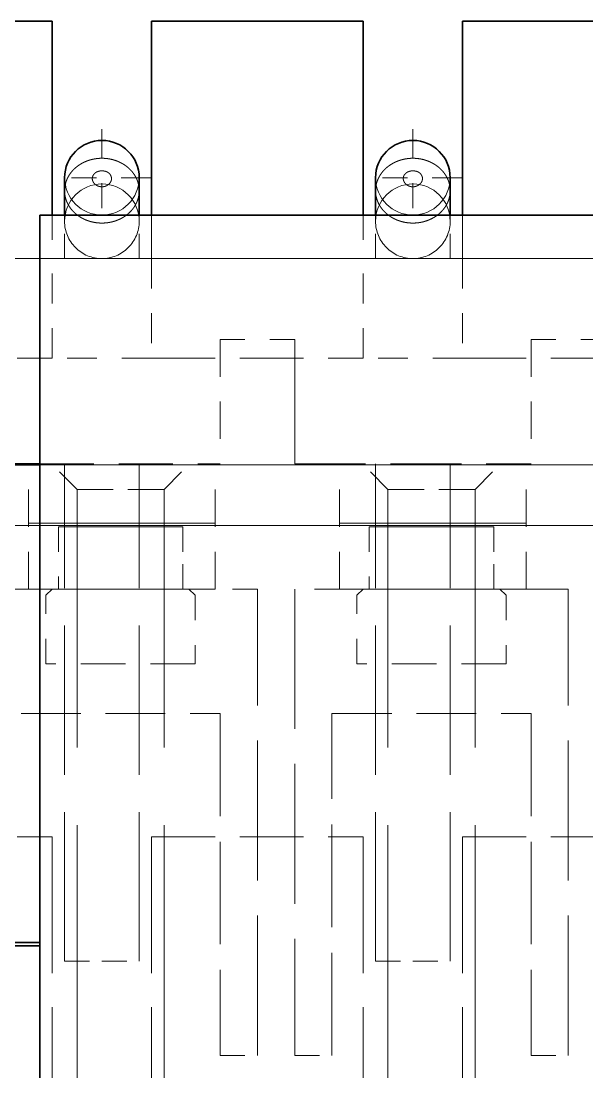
# Model space of a CAD drawing. Extents: x 23 to 417, y 3 to 294.
# Drawn here: x 114.499 to 116.774, y 101.837 to 106.062 of the extents above; entities that cross this region are included whole.
import ezdxf

# ---------------------------------------------------------------- set-up
doc = ezdxf.new("R2010")
doc.units = 0
doc.linetypes.add('DASHDOT', pattern=[18.5, 12, -3, 0.5, -3])
doc.linetypes.add('DASHED', pattern=[15, 12, -3])
doc.layers.get('0').update_dxf_attribs({"lineweight": 13})

# ---------------------------------------------------------------- blocks, each defined once
blk = doc.blocks.new('BLOCK3475')
at = {"color": 7, "linetype": 'DASHDOT', "lineweight": 13, "ltscale": 0.0195}
for p, q in [((-10.9002, -39.8223), (-10.9002, -40.6023)), ((-10.5102, -40.2123), (-11.2902, -40.2123))]:
    blk.add_line(p, q, dxfattribs=at)
blk = doc.blocks.new('BLOCK3476')
at = {"color": 7, "linetype": 'DASHDOT', "lineweight": 13, "ltscale": 0.0195}
for p, q in [((-8.4002, -39.8223), (-8.4002, -40.6023)), ((-8.0102, -40.2123), (-8.7902, -40.2123))]:
    blk.add_line(p, q, dxfattribs=at)
blk = doc.blocks.new('BLOCK3494')
at = {"color": 7, "lineweight": 35, "ltscale": 0.0425}
for p, q in [((-13.0002, -38.9523), (-11.3002, -38.9523)), ((-13.0002, -38.9523), (-11.3002, -38.9523)), ((-10.5002, -38.9523), (-8.8002, -38.9523)), ((-10.5002, -38.9523), (-8.8002, -38.9523)), ((-8.0002, -38.9523), (-6.3002, -38.9523)), ((-8.0002, -38.9523), (-6.3002, -38.9523))]:
    blk.add_line(p, q, dxfattribs=at)
at = {"color": 7, "lineweight": 35, "ltscale": 0.039}
for p, q in [((-11.3002, -38.9523), (-11.3002, -40.5123)), ((-11.3002, -38.9523), (-11.3002, -40.5123)), ((-10.5002, -40.5123), (-10.5002, -38.9523)), ((-10.5002, -40.5123), (-10.5002, -38.9523)), ((-8.8002, -38.9523), (-8.8002, -40.5123)), ((-8.8002, -38.9523), (-8.8002, -40.5123)), ((-8.0002, -40.5123), (-8.0002, -38.9523)), ((-8.0002, -40.5123), (-8.0002, -38.9523))]:
    blk.add_line(p, q, dxfattribs=at)
at = {"color": 7, "lineweight": 35, "ltscale": 0.0075}
for p, q in [((-11.2002, -40.5123), (-11.2002, -40.2123)), ((-11.2002, -40.5123), (-11.2002, -40.2123)), ((-10.6002, -40.5123), (-10.6002, -40.2123)), ((-10.6002, -40.5123), (-10.6002, -40.2123)), ((-8.7002, -40.5123), (-8.7002, -40.2123)), ((-8.7002, -40.5123), (-8.7002, -40.2123)), ((-8.1002, -40.5123), (-8.1002, -40.2123)), ((-8.1002, -40.5123), (-8.1002, -40.2123))]:
    blk.add_line(p, q, dxfattribs=at)
at = {"color": 7, "linetype": 'DASHED', "lineweight": 13, "ltscale": 0.00875}
for p, q in [((-11.2002, -40.2123), (-11.2002, -40.5623)), ((-11.2002, -40.2123), (-11.2002, -40.5623)), ((-10.6002, -40.2123), (-10.6002, -40.5623)), ((-10.6002, -40.2123), (-10.6002, -40.5623)), ((-8.7002, -40.2123), (-8.7002, -40.5623)), ((-8.7002, -40.2123), (-8.7002, -40.5623)), ((-8.1002, -40.2123), (-8.1002, -40.5623)), ((-8.1002, -40.2123), (-8.1002, -40.5623)), ((-11.3002, -40.5123), (-11.3002, -40.8623)), ((-11.3002, -40.5123), (-11.3002, -40.8623)), ((-11.2002, -40.8623), (-11.2002, -40.5123)), ((-11.2002, -40.8623), (-11.2002, -40.5123)), ((-10.6002, -40.8623), (-10.6002, -40.5123)), ((-10.6002, -40.8623), (-10.6002, -40.5123)), ((-10.5002, -40.8623), (-10.5002, -40.5123)), ((-10.5002, -40.5123), (-10.5002, -40.8623)), ((-8.8002, -40.5123), (-8.8002, -40.8623)), ((-8.8002, -40.5123), (-8.8002, -40.8623)), ((-8.7002, -40.8623), (-8.7002, -40.5123)), ((-8.7002, -40.8623), (-8.7002, -40.5123)), ((-8.1002, -40.8623), (-8.1002, -40.5123)), ((-8.1002, -40.8623), (-8.1002, -40.5123)), ((-8.0002, -40.8623), (-8.0002, -40.5123)), ((-8.0002, -40.5123), (-8.0002, -40.8623))]:
    blk.add_line(p, q, dxfattribs=at)
at = {"color": 7, "linetype": 'DASHED', "lineweight": 13, "ltscale": 0.006138}
for p, q in [((-11.2002, -40.5623), (-11.2002, -40.3168)), ((-11.2002, -40.5623), (-11.2002, -40.3168)), ((-10.6002, -40.5623), (-10.6002, -40.3168)), ((-10.6002, -40.5623), (-10.6002, -40.3168)), ((-8.7002, -40.5623), (-8.7002, -40.3168)), ((-8.7002, -40.5623), (-8.7002, -40.3168)), ((-8.1002, -40.5623), (-8.1002, -40.3168)), ((-8.1002, -40.5623), (-8.1002, -40.3168))]:
    blk.add_line(p, q, dxfattribs=at)
at = {"color": 7, "lineweight": 35, "ltscale": 0.4625}
for p, q in [((7.0998, -40.5123), (-11.4002, -40.5123)), ((-11.4002, -40.5123), (7.0998, -40.5123))]:
    blk.add_line(p, q, dxfattribs=at)
at = {"color": 7, "lineweight": 35, "ltscale": 0.146875}
blk.add_line((-11.4002, -46.3873), (-11.4002, -40.5123), dxfattribs=at)
blk.add_line((-11.4002, -46.3873), (-11.4002, -40.5123), dxfattribs=at)
at = {"color": 7, "linetype": 'DASHED', "lineweight": 13}
for p, q in [((-15.8502, -40.8623), (11.5498, -40.8623)), ((-15.8502, -40.8623), (11.5498, -40.8623)), ((10.2596, -43.0095), (-14.2604, -43.0095)), ((10.2596, -43.0095), (-14.2604, -43.0095))]:
    blk.add_line(p, q, dxfattribs=at)
at = {"color": 7, "linetype": 'DASHED', "lineweight": 13, "ltscale": 0.02}
for p, q in [((-11.3002, -41.6623), (-11.3002, -40.8623)), ((-11.3002, -41.6623), (-11.3002, -40.8623)), ((-10.5002, -40.8623), (-10.5002, -41.6623)), ((-10.5002, -40.8623), (-10.5002, -41.6623)), ((-8.8002, -41.6623), (-8.8002, -40.8623)), ((-8.8002, -41.6623), (-8.8002, -40.8623)), ((-8.0002, -40.8623), (-8.0002, -41.6623)), ((-8.0002, -40.8623), (-8.0002, -41.6623)), ((-10.5002, -41.6623), (-11.3002, -41.6623)), ((-10.5002, -41.6623), (-11.3002, -41.6623)), ((-8.0002, -41.6623), (-8.8002, -41.6623)), ((-8.0002, -41.6623), (-8.8002, -41.6623))]:
    blk.add_line(p, q, dxfattribs=at)
at = {"color": 7, "linetype": 'DASHED', "lineweight": 13, "ltscale": 0.015}
for p, q in [((-9.3502, -41.5123), (-9.9502, -41.5123)), ((-9.9502, -41.5123), (-9.3502, -41.5123)), ((-6.8502, -41.5123), (-7.4502, -41.5123)), ((-7.4502, -41.5123), (-6.8502, -41.5123))]:
    blk.add_line(p, q, dxfattribs=at)
at = {"color": 7, "linetype": 'DASHED', "lineweight": 13, "ltscale": 0.025}
for p, q in [((-9.9502, -41.5123), (-9.9502, -42.5123)), ((-9.9502, -41.5123), (-9.9502, -42.5123)), ((-9.3502, -42.5123), (-9.3502, -41.5123)), ((-9.3502, -41.5123), (-9.3502, -42.5123)), ((-7.4502, -41.5123), (-7.4502, -42.5123)), ((-7.4502, -41.5123), (-7.4502, -42.5123)), ((-11.4904, -43.5195), (-11.4904, -42.5195)), ((-11.4904, -43.5195), (-11.4904, -42.5195)), ((-9.9904, -43.5195), (-9.9904, -42.5195)), ((-9.9904, -43.5195), (-9.9904, -42.5195)), ((-8.9904, -43.5195), (-8.9904, -42.5195)), ((-8.9904, -43.5195), (-8.9904, -42.5195)), ((-7.4904, -43.5195), (-7.4904, -42.5195)), ((-7.4904, -43.5195), (-7.4904, -42.5195)), ((-11.2504, -43.0195), (-10.2504, -43.0195)), ((-10.2504, -43.0195), (-11.2504, -43.0195)), ((-8.7504, -43.0195), (-7.7504, -43.0195)), ((-7.7504, -43.0195), (-8.7504, -43.0195))]:
    blk.add_line(p, q, dxfattribs=at)
at = {"color": 7, "linetype": 'DASHED', "lineweight": 13, "ltscale": 0.0425}
for p, q in [((-13.0002, -41.6623), (-11.3002, -41.6623)), ((-13.0002, -41.6623), (-11.3002, -41.6623)), ((-10.5002, -41.6623), (-8.8002, -41.6623)), ((-10.5002, -41.6623), (-8.8002, -41.6623)), ((-8.0002, -41.6623), (-6.3002, -41.6623)), ((-8.0002, -41.6623), (-6.3002, -41.6623)), ((-13.0002, -45.5123), (-11.3002, -45.5123)), ((-13.0002, -45.5123), (-11.3002, -45.5123)), ((-10.5002, -45.5123), (-8.8002, -45.5123)), ((-10.5002, -45.5123), (-8.8002, -45.5123)), ((-8.0002, -45.5123), (-6.3002, -45.5123)), ((-8.0002, -45.5123), (-6.3002, -45.5123))]:
    blk.add_line(p, q, dxfattribs=at)
at = {"color": 7, "lineweight": 35, "ltscale": 0.0375}
for p, q in [((-11.4002, -42.5195), (-12.9002, -42.5195)), ((-12.9002, -42.5195), (-11.4002, -42.5195)), ((-12.9002, -46.3623), (-11.4002, -46.3623)), ((-11.4002, -46.3623), (-12.9002, -46.3623)), ((-11.4002, -46.3873), (-12.9002, -46.3873)), ((-12.9002, -46.3873), (-11.4002, -46.3873))]:
    blk.add_line(p, q, dxfattribs=at)
at = {"color": 7, "lineweight": 35, "ltscale": 0.0125}
blk.add_line((-11.4002, -42.5123), (-11.9002, -42.5123), dxfattribs=at)
blk.add_line((-11.4002, -42.5123), (-11.9002, -42.5123), dxfattribs=at)
at = {"color": 7, "linetype": 'DASHED', "lineweight": 13, "ltscale": 0.03625}
blk.add_line((-11.4002, -42.5123), (-9.9502, -42.5123), dxfattribs=at)
blk.add_line((-11.4002, -42.5123), (-9.9502, -42.5123), dxfattribs=at)
at = {"color": 7, "linetype": 'DASHED', "lineweight": 13, "ltscale": 0.4625}
for p, q in [((7.0998, -42.5195), (-11.4002, -42.5195)), ((-11.4002, -42.5195), (7.0998, -42.5195))]:
    blk.add_line(p, q, dxfattribs=at)
at = {"color": 7, "linetype": 'DASHED', "lineweight": 13, "ltscale": 0.007071}
for p, q in [((-11.1004, -42.7195), (-11.3004, -42.5195)), ((-11.1004, -42.7195), (-11.3004, -42.5195)), ((-10.4004, -42.7195), (-10.2004, -42.5195)), ((-10.4004, -42.7195), (-10.2004, -42.5195)), ((-8.6004, -42.7195), (-8.8004, -42.5195)), ((-8.6004, -42.7195), (-8.8004, -42.5195)), ((-7.9004, -42.7195), (-7.7004, -42.5195)), ((-7.9004, -42.7195), (-7.7004, -42.5195))]:
    blk.add_line(p, q, dxfattribs=at)
at = {"color": 7, "linetype": 'DASHED', "lineweight": 13, "ltscale": 0.1}
for p, q in [((-11.2002, -46.5123), (-11.2002, -42.5123)), ((-11.2002, -46.5123), (-11.2002, -42.5123)), ((-10.6002, -46.5123), (-10.6002, -42.5123)), ((-10.6002, -46.5123), (-10.6002, -42.5123)), ((-8.7002, -46.5123), (-8.7002, -42.5123)), ((-8.7002, -46.5123), (-8.7002, -42.5123)), ((-8.1002, -46.5123), (-8.1002, -42.5123)), ((-8.1002, -46.5123), (-8.1002, -42.5123))]:
    blk.add_line(p, q, dxfattribs=at)
at = {"color": 7, "linetype": 'DASHED', "lineweight": 13, "ltscale": 0.0475}
blk.add_line((-9.3502, -42.5123), (-7.4502, -42.5123), dxfattribs=at)
blk.add_line((-9.3502, -42.5123), (-7.4502, -42.5123), dxfattribs=at)
at = {"color": 7, "linetype": 'DASHED', "lineweight": 13, "ltscale": 0.0175}
for p, q in [((-10.4004, -42.7195), (-11.1004, -42.7195)), ((-11.1004, -42.7195), (-10.4004, -42.7195)), ((-10.4004, -42.7195), (-11.1004, -42.7195)), ((-11.1004, -42.7195), (-10.4004, -42.7195)), ((-7.9004, -42.7195), (-8.6004, -42.7195)), ((-8.6004, -42.7195), (-7.9004, -42.7195)), ((-7.9004, -42.7195), (-8.6004, -42.7195)), ((-8.6004, -42.7195), (-7.9004, -42.7195))]:
    blk.add_line(p, q, dxfattribs=at)
at = {"color": 7, "linetype": 'DASHED', "lineweight": 13, "ltscale": 0.2075}
for p, q in [((-11.1004, -51.0195), (-11.1004, -42.7195)), ((-11.1004, -51.0195), (-11.1004, -42.7195)), ((-10.4004, -51.0195), (-10.4004, -42.7195)), ((-10.4004, -51.0195), (-10.4004, -42.7195)), ((-8.6004, -51.0195), (-8.6004, -42.7195)), ((-8.6004, -51.0195), (-8.6004, -42.7195)), ((-7.9004, -51.0195), (-7.9004, -42.7195)), ((-7.9004, -51.0195), (-7.9004, -42.7195))]:
    blk.add_line(p, q, dxfattribs=at)
at = {"color": 7, "linetype": 'DASHED', "lineweight": 13, "ltscale": 0.0375}
for p, q in [((-9.9904, -42.9895), (-11.4904, -42.9895)), ((-11.4904, -42.9895), (-9.9904, -42.9895)), ((-7.4904, -42.9895), (-8.9904, -42.9895)), ((-8.9904, -42.9895), (-7.4904, -42.9895)), ((-11.4904, -43.5195), (-9.9904, -43.5195)), ((-9.9904, -43.5195), (-11.4904, -43.5195)), ((-8.9904, -43.5195), (-7.4904, -43.5195)), ((-7.4904, -43.5195), (-8.9904, -43.5195))]:
    blk.add_line(p, q, dxfattribs=at)
at = {"color": 7, "linetype": 'DASHED', "lineweight": 13, "ltscale": 0.0125}
for p, q in [((-11.2504, -43.0195), (-11.2504, -43.5195)), ((-11.2504, -43.0195), (-11.2504, -43.5195)), ((-10.2504, -43.5195), (-10.2504, -43.0195)), ((-10.2504, -43.0195), (-10.2504, -43.5195)), ((-8.7504, -43.0195), (-8.7504, -43.5195)), ((-8.7504, -43.0195), (-8.7504, -43.5195)), ((-7.7504, -43.5195), (-7.7504, -43.0195)), ((-7.7504, -43.0195), (-7.7504, -43.5195))]:
    blk.add_line(p, q, dxfattribs=at)
at = {"color": 7, "linetype": 'DASHED', "lineweight": 13, "ltscale": 0.009}
for p, q in [((-11.4904, -43.5195), (-11.8504, -43.5195)), ((-11.4904, -43.5195), (-11.8504, -43.5195)), ((-8.9904, -43.5195), (-9.3504, -43.5195)), ((-8.9904, -43.5195), (-9.3504, -43.5195))]:
    blk.add_line(p, q, dxfattribs=at)
at = {"color": 7, "linetype": 'DASHED', "lineweight": 13, "ltscale": 0.00475}
for p, q in [((-11.4904, -43.5195), (-11.3004, -43.5195)), ((-11.4904, -43.5195), (-11.3004, -43.5195)), ((-8.8004, -43.5195), (-8.9904, -43.5195)), ((-8.9904, -43.5195), (-8.8004, -43.5195))]:
    blk.add_line(p, q, dxfattribs=at)
at = {"color": 7, "linetype": 'DASHED', "lineweight": 13, "ltscale": 0.001768}
for p, q in [((-11.3504, -43.5695), (-11.3004, -43.5195)), ((-11.3504, -43.5695), (-11.3004, -43.5195)), ((-10.2004, -43.5195), (-10.1504, -43.5695)), ((-10.2004, -43.5195), (-10.1504, -43.5695)), ((-8.8504, -43.5695), (-8.8004, -43.5195)), ((-8.8504, -43.5695), (-8.8004, -43.5195)), ((-7.7004, -43.5195), (-7.6504, -43.5695)), ((-7.7004, -43.5195), (-7.6504, -43.5695))]:
    blk.add_line(p, q, dxfattribs=at)
at = {"color": 7, "linetype": 'DASHED', "lineweight": 13, "ltscale": 0.01375}
for p, q in [((-11.3504, -44.1195), (-11.3504, -43.5695)), ((-11.3504, -44.1195), (-11.3504, -43.5695)), ((-10.1504, -43.5695), (-10.1504, -44.1195)), ((-10.1504, -43.5695), (-10.1504, -44.1195)), ((-8.8504, -44.1195), (-8.8504, -43.5695)), ((-8.8504, -44.1195), (-8.8504, -43.5695)), ((-7.6504, -43.5695), (-7.6504, -44.1195)), ((-7.6504, -43.5695), (-7.6504, -44.1195))]:
    blk.add_line(p, q, dxfattribs=at)
at = {"color": 7, "linetype": 'DASHED', "lineweight": 13, "ltscale": 0.00525}
for p, q in [((-9.9904, -43.5195), (-10.2004, -43.5195)), ((-9.9904, -43.5195), (-10.2004, -43.5195)), ((-7.4904, -43.5195), (-7.7004, -43.5195)), ((-7.4904, -43.5195), (-7.7004, -43.5195))]:
    blk.add_line(p, q, dxfattribs=at)
at = {"color": 7, "linetype": 'DASHED', "lineweight": 13, "ltscale": 0.0085}
for p, q in [((-9.6504, -43.5195), (-9.9904, -43.5195)), ((-9.6504, -43.5195), (-9.9904, -43.5195)), ((-7.4904, -43.5195), (-7.1504, -43.5195)), ((-7.1504, -43.5195), (-7.4904, -43.5195))]:
    blk.add_line(p, q, dxfattribs=at)
at = {"color": 7, "linetype": 'DASHED', "lineweight": 13, "ltscale": 0.09375}
for p, q in [((-9.6504, -47.2695), (-9.6504, -43.5195)), ((-9.6504, -47.2695), (-9.6504, -43.5195)), ((-9.3504, -43.5195), (-9.3504, -47.2695)), ((-9.3504, -43.5195), (-9.3504, -47.2695)), ((-7.1504, -47.2695), (-7.1504, -43.5195)), ((-7.1504, -47.2695), (-7.1504, -43.5195))]:
    blk.add_line(p, q, dxfattribs=at)
at = {"color": 7, "linetype": 'DASHED', "lineweight": 13, "ltscale": 0.03}
for p, q in [((-10.1504, -44.1195), (-11.3504, -44.1195)), ((-10.1504, -44.1195), (-11.3504, -44.1195)), ((-7.6504, -44.1195), (-8.8504, -44.1195)), ((-7.6504, -44.1195), (-8.8504, -44.1195))]:
    blk.add_line(p, q, dxfattribs=at)
at = {"color": 7, "linetype": 'DASHED', "lineweight": 13, "ltscale": 0.04}
for p, q in [((-11.5504, -44.5195), (-9.9504, -44.5195)), ((-11.5504, -44.5195), (-9.9504, -44.5195)), ((-9.0504, -44.5195), (-7.4504, -44.5195)), ((-9.0504, -44.5195), (-7.4504, -44.5195))]:
    blk.add_line(p, q, dxfattribs=at)
at = {"color": 7, "linetype": 'DASHED', "lineweight": 13, "ltscale": 0.06875}
for p, q in [((-9.9504, -44.5195), (-9.9504, -47.2695)), ((-9.9504, -44.5195), (-9.9504, -47.2695)), ((-9.0504, -47.2695), (-9.0504, -44.5195)), ((-9.0504, -47.2695), (-9.0504, -44.5195)), ((-7.4504, -44.5195), (-7.4504, -47.2695)), ((-7.4504, -44.5195), (-7.4504, -47.2695))]:
    blk.add_line(p, q, dxfattribs=at)
at = {"color": 7, "linetype": 'DASHED', "lineweight": 13, "ltscale": 0.09125}
for p, q in [((-11.3002, -45.5123), (-11.3002, -49.1623)), ((-11.3002, -45.5123), (-11.3002, -49.1623)), ((-10.5002, -45.5123), (-10.5002, -49.1623)), ((-10.5002, -45.5123), (-10.5002, -49.1623)), ((-8.8002, -45.5123), (-8.8002, -49.1623)), ((-8.8002, -45.5123), (-8.8002, -49.1623)), ((-8.0002, -45.5123), (-8.0002, -49.1623)), ((-8.0002, -45.5123), (-8.0002, -49.1623))]:
    blk.add_line(p, q, dxfattribs=at)
at = {"color": 7, "lineweight": 35, "ltscale": 0.036875}
blk.add_line((-11.4002, -47.8623), (-11.4002, -46.3873), dxfattribs=at)
blk.add_line((-11.4002, -47.8623), (-11.4002, -46.3873), dxfattribs=at)
at = {"color": 7, "linetype": 'DASHED', "lineweight": 13, "ltscale": 0.0075}
for p, q in [((-11.2002, -46.5123), (-10.9002, -46.5123)), ((-11.2002, -46.5123), (-10.9002, -46.5123)), ((-10.9002, -46.5123), (-10.6002, -46.5123)), ((-10.9002, -46.5123), (-10.6002, -46.5123)), ((-8.7002, -46.5123), (-8.4002, -46.5123)), ((-8.7002, -46.5123), (-8.4002, -46.5123)), ((-8.4002, -46.5123), (-8.1002, -46.5123)), ((-8.4002, -46.5123), (-8.1002, -46.5123)), ((-9.9504, -47.2695), (-9.6504, -47.2695)), ((-9.9504, -47.2695), (-9.6504, -47.2695)), ((-9.3504, -47.2695), (-9.0504, -47.2695)), ((-9.3504, -47.2695), (-9.0504, -47.2695)), ((-7.4504, -47.2695), (-7.1504, -47.2695)), ((-7.4504, -47.2695), (-7.1504, -47.2695))]:
    blk.add_line(p, q, dxfattribs=at)
at = {"color": 7, "lineweight": 35}
for centre in [(-10.9002, -40.2123), (-10.9002, -40.2123), (-8.4002, -40.2123), (-8.4002, -40.2123)]:
    blk.add_arc(centre, 0.3, 0, 180, dxfattribs=at)
at = {"color": 7, "linetype": 'DASHED', "lineweight": 13}
for centre, start, end in [((-10.9002, -40.2123), 180, 360), ((-10.9002, -40.2123), 180, 360), ((-8.4002, -40.2123), 180, 360), ((-8.4002, -40.2123), 180, 360), ((-10.9002, -40.5623), 90, 179.99999), ((-10.9002, -40.5623), 90, 179.99999), ((-10.9002, -40.5623), 0.00001, 90), ((-10.9002, -40.5623), 0.00001, 90), ((-8.4002, -40.5623), 90, 179.99999), ((-8.4002, -40.5623), 90, 179.99999), ((-8.4002, -40.5623), 0.00001, 90), ((-8.4002, -40.5623), 0.00001, 90), ((-10.9002, -40.5623), 179.99999, 270), ((-10.9002, -40.5623), 179.99999, 270), ((-10.9002, -40.5623), 270, 0.00001), ((-10.9002, -40.5623), 270, 0.00001), ((-8.4002, -40.5623), 179.99999, 270), ((-8.4002, -40.5623), 179.99999, 270), ((-8.4002, -40.5623), 270, 0.00001), ((-8.4002, -40.5623), 270, 0.00001)]:
    blk.add_arc(centre, 0.3, start, end, dxfattribs=at)
for points, knots in [([(-11.2002, -40.3168), (-11.2002, -40.2844), (-11.1944, -40.252), (-11.1827, -40.2205), (-11.1482, -40.1612), (-11.0947, -40.1141), (-11.0636, -40.0943), (-11.0123, -40.0714), (-10.9572, -40.0598), (-10.9382, -40.0571), (-10.9192, -40.0558), (-10.9002, -40.0558)], [0, 0, 0, 0, 0, 0, 0.311987, 0.311987, 0.311987, 0.6316022, 0.6316022, 0.6316022, 0.7936821, 0.7936821, 0.7936821, 0.7936821, 0.7936821, 0.7936821]), ([(-10.9002, -40.0558), (-10.9384, -40.0558), (-10.9762, -40.0611), (-11.0131, -40.0715), (-11.0815, -40.1024), (-11.1358, -40.1504), (-11.1582, -40.1776), (-11.1834, -40.2221), (-11.1961, -40.2699), (-11.1988, -40.2855), (-11.2002, -40.3012), (-11.2002, -40.3168)], [0, 0, 0, 0, 0, 0, 0.3246153, 0.3246153, 0.3246153, 0.6408949, 0.6408949, 0.6408949, 0.7914668, 0.7914668, 0.7914668, 0.7914668, 0.7914668, 0.7914668]), ([(-10.9002, -40.0558), (-10.862, -40.0558), (-10.8241, -40.0611), (-10.7872, -40.0715), (-10.7189, -40.1024), (-10.6645, -40.1504), (-10.6422, -40.1776), (-10.6169, -40.2221), (-10.6042, -40.2699), (-10.6015, -40.2855), (-10.6002, -40.3012), (-10.6002, -40.3168)], [0, 0, 0, 0, 0, 0, 0.3246153, 0.3246153, 0.3246153, 0.6408949, 0.6408949, 0.6408949, 0.7914668, 0.7914668, 0.7914668, 0.7914668, 0.7914668, 0.7914668]), ([(-10.6002, -40.3168), (-10.6002, -40.2844), (-10.606, -40.252), (-10.6176, -40.2205), (-10.6521, -40.1612), (-10.7056, -40.1141), (-10.7367, -40.0943), (-10.788, -40.0714), (-10.8432, -40.0598), (-10.8621, -40.0571), (-10.8811, -40.0558), (-10.9002, -40.0558)], [0, 0, 0, 0, 0, 0, 0.311987, 0.311987, 0.311987, 0.6316022, 0.6316022, 0.6316022, 0.7936821, 0.7936821, 0.7936821, 0.7936821, 0.7936821, 0.7936821]), ([(-8.7002, -40.3168), (-8.7002, -40.2844), (-8.6944, -40.252), (-8.6827, -40.2205), (-8.6482, -40.1612), (-8.5947, -40.1141), (-8.5636, -40.0943), (-8.5123, -40.0714), (-8.4572, -40.0598), (-8.4382, -40.0571), (-8.4192, -40.0558), (-8.4002, -40.0558)], [0, 0, 0, 0, 0, 0, 0.311987, 0.311987, 0.311987, 0.6316022, 0.6316022, 0.6316022, 0.7936821, 0.7936821, 0.7936821, 0.7936821, 0.7936821, 0.7936821]), ([(-8.4002, -40.0558), (-8.4384, -40.0558), (-8.4762, -40.0611), (-8.5131, -40.0715), (-8.5815, -40.1024), (-8.6358, -40.1504), (-8.6582, -40.1776), (-8.6834, -40.2221), (-8.6961, -40.2699), (-8.6988, -40.2855), (-8.7002, -40.3012), (-8.7002, -40.3168)], [0, 0, 0, 0, 0, 0, 0.3246153, 0.3246153, 0.3246153, 0.6408949, 0.6408949, 0.6408949, 0.7914668, 0.7914668, 0.7914668, 0.7914668, 0.7914668, 0.7914668]), ([(-8.4002, -40.0558), (-8.362, -40.0558), (-8.3241, -40.0611), (-8.2872, -40.0715), (-8.2189, -40.1024), (-8.1645, -40.1504), (-8.1422, -40.1776), (-8.1169, -40.2221), (-8.1042, -40.2699), (-8.1015, -40.2855), (-8.1002, -40.3012), (-8.1002, -40.3168)], [0, 0, 0, 0, 0, 0, 0.3246153, 0.3246153, 0.3246153, 0.6408949, 0.6408949, 0.6408949, 0.7914668, 0.7914668, 0.7914668, 0.7914668, 0.7914668, 0.7914668]), ([(-8.1002, -40.3168), (-8.1002, -40.2844), (-8.106, -40.252), (-8.1176, -40.2205), (-8.1521, -40.1612), (-8.2056, -40.1141), (-8.2367, -40.0943), (-8.288, -40.0714), (-8.3432, -40.0598), (-8.3621, -40.0571), (-8.3811, -40.0558), (-8.4002, -40.0558)], [0, 0, 0, 0, 0, 0, 0.311987, 0.311987, 0.311987, 0.6316022, 0.6316022, 0.6316022, 0.7936821, 0.7936821, 0.7936821, 0.7936821, 0.7936821, 0.7936821]), ([(-10.9002, -40.2847), (-10.9059, -40.2849), (-10.9117, -40.2845), (-10.9173, -40.2837), (-10.9333, -40.2798), (-10.9478, -40.2717), (-10.9566, -40.2648), (-10.9701, -40.2499), (-10.977, -40.2322), (-10.9786, -40.2226), (-10.9774, -40.2047), (-10.9693, -40.189), (-10.9638, -40.1818), (-10.9517, -40.1703), (-10.9377, -40.1634), (-10.93, -40.1608), (-10.9197, -40.1584), (-10.9097, -40.1573), (-10.9066, -40.1571), (-10.9034, -40.157), (-10.9002, -40.157)], [0, 0, 0, 0, 0, 0, 0.0703997, 0.0703997, 0.0703997, 0.2098449, 0.2098449, 0.2098449, 0.3460274, 0.3460274, 0.3460274, 0.4815607, 0.4815607, 0.4815607, 0.6153653, 0.6153653, 0.6153653, 0.6771857, 0.6771857, 0.6771857, 0.6771857, 0.6771857, 0.6771857]), ([(-10.9002, -40.2847), (-10.9059, -40.2849), (-10.9117, -40.2845), (-10.9173, -40.2837), (-10.9333, -40.2798), (-10.9478, -40.2717), (-10.9566, -40.2648), (-10.9701, -40.2499), (-10.977, -40.2322), (-10.9786, -40.2226), (-10.9774, -40.2047), (-10.9693, -40.189), (-10.9638, -40.1818), (-10.9517, -40.1703), (-10.9377, -40.1634), (-10.93, -40.1608), (-10.9197, -40.1584), (-10.9097, -40.1573), (-10.9066, -40.1571), (-10.9034, -40.157), (-10.9002, -40.157)], [0, 0, 0, 0, 0, 0, 0.0703997, 0.0703997, 0.0703997, 0.2098449, 0.2098449, 0.2098449, 0.3460274, 0.3460274, 0.3460274, 0.4815607, 0.4815607, 0.4815607, 0.6153653, 0.6153653, 0.6153653, 0.6771857, 0.6771857, 0.6771857, 0.6771857, 0.6771857, 0.6771857]), ([(-10.9002, -40.157), (-10.8967, -40.157), (-10.8933, -40.1571), (-10.8899, -40.1574), (-10.8798, -40.1585), (-10.8691, -40.1612), (-10.8616, -40.1638), (-10.8477, -40.1709), (-10.8358, -40.1826), (-10.8305, -40.1899), (-10.8241, -40.203), (-10.8223, -40.2176), (-10.8225, -40.2237), (-10.8253, -40.2389), (-10.8331, -40.2529), (-10.8394, -40.2606), (-10.8515, -40.2711), (-10.866, -40.2783), (-10.8711, -40.2804), (-10.8798, -40.283), (-10.8889, -40.2844), (-10.8927, -40.2847), (-10.8964, -40.2848), (-10.9002, -40.2847)], [0, 0, 0, 0, 0, 0, 0.066301, 0.066301, 0.066301, 0.1991673, 0.1991673, 0.1991673, 0.3340636, 0.3340636, 0.3340636, 0.4245515, 0.4245515, 0.4245515, 0.5617093, 0.5617093, 0.5617093, 0.6316173, 0.6316173, 0.6316173, 0.6774629, 0.6774629, 0.6774629, 0.6774629, 0.6774629, 0.6774629]), ([(-10.9002, -40.157), (-10.8967, -40.157), (-10.8933, -40.1571), (-10.8899, -40.1574), (-10.8798, -40.1585), (-10.8691, -40.1612), (-10.8616, -40.1638), (-10.8477, -40.1709), (-10.8358, -40.1826), (-10.8305, -40.1899), (-10.8241, -40.203), (-10.8223, -40.2176), (-10.8225, -40.2237), (-10.8253, -40.2389), (-10.8331, -40.2529), (-10.8394, -40.2606), (-10.8515, -40.2711), (-10.866, -40.2783), (-10.8711, -40.2804), (-10.8798, -40.283), (-10.8889, -40.2844), (-10.8927, -40.2847), (-10.8964, -40.2848), (-10.9002, -40.2847)], [0, 0, 0, 0, 0, 0, 0.066301, 0.066301, 0.066301, 0.1991673, 0.1991673, 0.1991673, 0.3340636, 0.3340636, 0.3340636, 0.4245515, 0.4245515, 0.4245515, 0.5617093, 0.5617093, 0.5617093, 0.6316173, 0.6316173, 0.6316173, 0.6774629, 0.6774629, 0.6774629, 0.6774629, 0.6774629, 0.6774629]), ([(-8.4002, -40.2847), (-8.4059, -40.2849), (-8.4117, -40.2845), (-8.4173, -40.2837), (-8.4333, -40.2798), (-8.4478, -40.2717), (-8.4566, -40.2648), (-8.4701, -40.2499), (-8.477, -40.2322), (-8.4786, -40.2226), (-8.4774, -40.2047), (-8.4693, -40.189), (-8.4638, -40.1818), (-8.4517, -40.1703), (-8.4377, -40.1634), (-8.43, -40.1608), (-8.4197, -40.1584), (-8.4097, -40.1573), (-8.4066, -40.1571), (-8.4034, -40.157), (-8.4002, -40.157)], [0, 0, 0, 0, 0, 0, 0.0703997, 0.0703997, 0.0703997, 0.2098449, 0.2098449, 0.2098449, 0.3460274, 0.3460274, 0.3460274, 0.4815607, 0.4815607, 0.4815607, 0.6153653, 0.6153653, 0.6153653, 0.6771857, 0.6771857, 0.6771857, 0.6771857, 0.6771857, 0.6771857]), ([(-8.4002, -40.2847), (-8.4059, -40.2849), (-8.4117, -40.2845), (-8.4173, -40.2837), (-8.4333, -40.2798), (-8.4478, -40.2717), (-8.4566, -40.2648), (-8.4701, -40.2499), (-8.477, -40.2322), (-8.4786, -40.2226), (-8.4774, -40.2047), (-8.4693, -40.189), (-8.4638, -40.1818), (-8.4517, -40.1703), (-8.4377, -40.1634), (-8.43, -40.1608), (-8.4197, -40.1584), (-8.4097, -40.1573), (-8.4066, -40.1571), (-8.4034, -40.157), (-8.4002, -40.157)], [0, 0, 0, 0, 0, 0, 0.0703997, 0.0703997, 0.0703997, 0.2098449, 0.2098449, 0.2098449, 0.3460274, 0.3460274, 0.3460274, 0.4815607, 0.4815607, 0.4815607, 0.6153653, 0.6153653, 0.6153653, 0.6771857, 0.6771857, 0.6771857, 0.6771857, 0.6771857, 0.6771857]), ([(-8.4002, -40.157), (-8.3967, -40.157), (-8.3933, -40.1571), (-8.3899, -40.1574), (-8.3798, -40.1585), (-8.3691, -40.1612), (-8.3616, -40.1638), (-8.3477, -40.1709), (-8.3358, -40.1826), (-8.3305, -40.1899), (-8.3241, -40.203), (-8.3223, -40.2176), (-8.3225, -40.2237), (-8.3253, -40.2389), (-8.3331, -40.2529), (-8.3394, -40.2606), (-8.3515, -40.2711), (-8.366, -40.2783), (-8.3711, -40.2804), (-8.3798, -40.283), (-8.3889, -40.2844), (-8.3927, -40.2847), (-8.3964, -40.2848), (-8.4002, -40.2847)], [0, 0, 0, 0, 0, 0, 0.066301, 0.066301, 0.066301, 0.1991673, 0.1991673, 0.1991673, 0.3340636, 0.3340636, 0.3340636, 0.4245515, 0.4245515, 0.4245515, 0.5617093, 0.5617093, 0.5617093, 0.6316173, 0.6316173, 0.6316173, 0.6774629, 0.6774629, 0.6774629, 0.6774629, 0.6774629, 0.6774629]), ([(-8.4002, -40.157), (-8.3967, -40.157), (-8.3933, -40.1571), (-8.3899, -40.1574), (-8.3798, -40.1585), (-8.3691, -40.1612), (-8.3616, -40.1638), (-8.3477, -40.1709), (-8.3358, -40.1826), (-8.3305, -40.1899), (-8.3241, -40.203), (-8.3223, -40.2176), (-8.3225, -40.2237), (-8.3253, -40.2389), (-8.3331, -40.2529), (-8.3394, -40.2606), (-8.3515, -40.2711), (-8.366, -40.2783), (-8.3711, -40.2804), (-8.3798, -40.283), (-8.3889, -40.2844), (-8.3927, -40.2847), (-8.3964, -40.2848), (-8.4002, -40.2847)], [0, 0, 0, 0, 0, 0, 0.066301, 0.066301, 0.066301, 0.1991673, 0.1991673, 0.1991673, 0.3340636, 0.3340636, 0.3340636, 0.4245515, 0.4245515, 0.4245515, 0.5617093, 0.5617093, 0.5617093, 0.6316173, 0.6316173, 0.6316173, 0.6774629, 0.6774629, 0.6774629, 0.6774629, 0.6774629, 0.6774629]), ([(-10.9002, -40.5768), (-10.9473, -40.5768), (-10.9941, -40.5688), (-11.0386, -40.5531), (-11.1103, -40.5117), (-11.1616, -40.4508), (-11.1793, -40.4207), (-11.1939, -40.381), (-11.1992, -40.3402), (-11.1998, -40.3324), (-11.2002, -40.3246), (-11.2002, -40.3168)], [0, 0, 0, 0, 0, 0, 0.4100833, 0.4100833, 0.4100833, 0.7311172, 0.7311172, 0.7311172, 0.8063521, 0.8063521, 0.8063521, 0.8063521, 0.8063521, 0.8063521]), ([(-11.2002, -40.3168), (-11.2002, -40.3499), (-11.1941, -40.3829), (-11.1821, -40.4146), (-11.1465, -40.4742), (-11.0926, -40.5204), (-11.0616, -40.5397), (-11.0109, -40.5617), (-10.9564, -40.573), (-10.9377, -40.5756), (-10.919, -40.5768), (-10.9002, -40.5768)], [0, 0, 0, 0, 0, 0, 0.3192354, 0.3192354, 0.3192354, 0.6434105, 0.6434105, 0.6434105, 0.8071082, 0.8071082, 0.8071082, 0.8071082, 0.8071082, 0.8071082]), ([(-10.6002, -40.3168), (-10.6002, -40.3499), (-10.6062, -40.3829), (-10.6182, -40.4146), (-10.6538, -40.4742), (-10.7078, -40.5204), (-10.7387, -40.5397), (-10.7894, -40.5617), (-10.8439, -40.573), (-10.8626, -40.5756), (-10.8814, -40.5768), (-10.9002, -40.5768)], [0, 0, 0, 0, 0, 0, 0.3192354, 0.3192354, 0.3192354, 0.6434105, 0.6434105, 0.6434105, 0.8071082, 0.8071082, 0.8071082, 0.8071082, 0.8071082, 0.8071082]), ([(-10.9002, -40.5768), (-10.8531, -40.5768), (-10.8063, -40.5688), (-10.7617, -40.5531), (-10.69, -40.5117), (-10.6388, -40.4508), (-10.621, -40.4207), (-10.6065, -40.381), (-10.6012, -40.3402), (-10.6005, -40.3324), (-10.6002, -40.3246), (-10.6002, -40.3168)], [0, 0, 0, 0, 0, 0, 0.4100833, 0.4100833, 0.4100833, 0.7311172, 0.7311172, 0.7311172, 0.8063521, 0.8063521, 0.8063521, 0.8063521, 0.8063521, 0.8063521]), ([(-8.4002, -40.5768), (-8.4473, -40.5768), (-8.4941, -40.5688), (-8.5386, -40.5531), (-8.6103, -40.5117), (-8.6616, -40.4508), (-8.6793, -40.4207), (-8.6939, -40.381), (-8.6992, -40.3402), (-8.6998, -40.3324), (-8.7002, -40.3246), (-8.7002, -40.3168)], [0, 0, 0, 0, 0, 0, 0.4100833, 0.4100833, 0.4100833, 0.7311172, 0.7311172, 0.7311172, 0.8063521, 0.8063521, 0.8063521, 0.8063521, 0.8063521, 0.8063521]), ([(-8.7002, -40.3168), (-8.7002, -40.3499), (-8.6941, -40.3829), (-8.6821, -40.4146), (-8.6465, -40.4742), (-8.5926, -40.5204), (-8.5616, -40.5397), (-8.5109, -40.5617), (-8.4564, -40.573), (-8.4377, -40.5756), (-8.419, -40.5768), (-8.4002, -40.5768)], [0, 0, 0, 0, 0, 0, 0.3192354, 0.3192354, 0.3192354, 0.6434105, 0.6434105, 0.6434105, 0.8071082, 0.8071082, 0.8071082, 0.8071082, 0.8071082, 0.8071082]), ([(-8.1002, -40.3168), (-8.1002, -40.3499), (-8.1062, -40.3829), (-8.1182, -40.4146), (-8.1538, -40.4742), (-8.2078, -40.5204), (-8.2387, -40.5397), (-8.2894, -40.5617), (-8.3439, -40.573), (-8.3626, -40.5756), (-8.3814, -40.5768), (-8.4002, -40.5768)], [0, 0, 0, 0, 0, 0, 0.3192354, 0.3192354, 0.3192354, 0.6434105, 0.6434105, 0.6434105, 0.8071082, 0.8071082, 0.8071082, 0.8071082, 0.8071082, 0.8071082]), ([(-8.4002, -40.5768), (-8.3531, -40.5768), (-8.3063, -40.5688), (-8.2617, -40.5531), (-8.19, -40.5117), (-8.1388, -40.4508), (-8.121, -40.4207), (-8.1065, -40.381), (-8.1012, -40.3402), (-8.1005, -40.3324), (-8.1002, -40.3246), (-8.1002, -40.3168)], [0, 0, 0, 0, 0, 0, 0.4100833, 0.4100833, 0.4100833, 0.7311172, 0.7311172, 0.7311172, 0.8063521, 0.8063521, 0.8063521, 0.8063521, 0.8063521, 0.8063521])]:
    blk.add_open_spline(points, degree=5, knots=knots, dxfattribs=at)

msp = doc.modelspace()

# ---------------------------------------------------------------- block references
at = {"lineweight": 0, "xscale": 0.5, "yscale": 0.5, "zscale": 0.5}
for name in ['BLOCK3494', 'BLOCK3475', 'BLOCK3476']:
    msp.add_blockref(name, (120.2741, 125.5377), dxfattribs=at)

doc.saveas('drawing.dxf')
